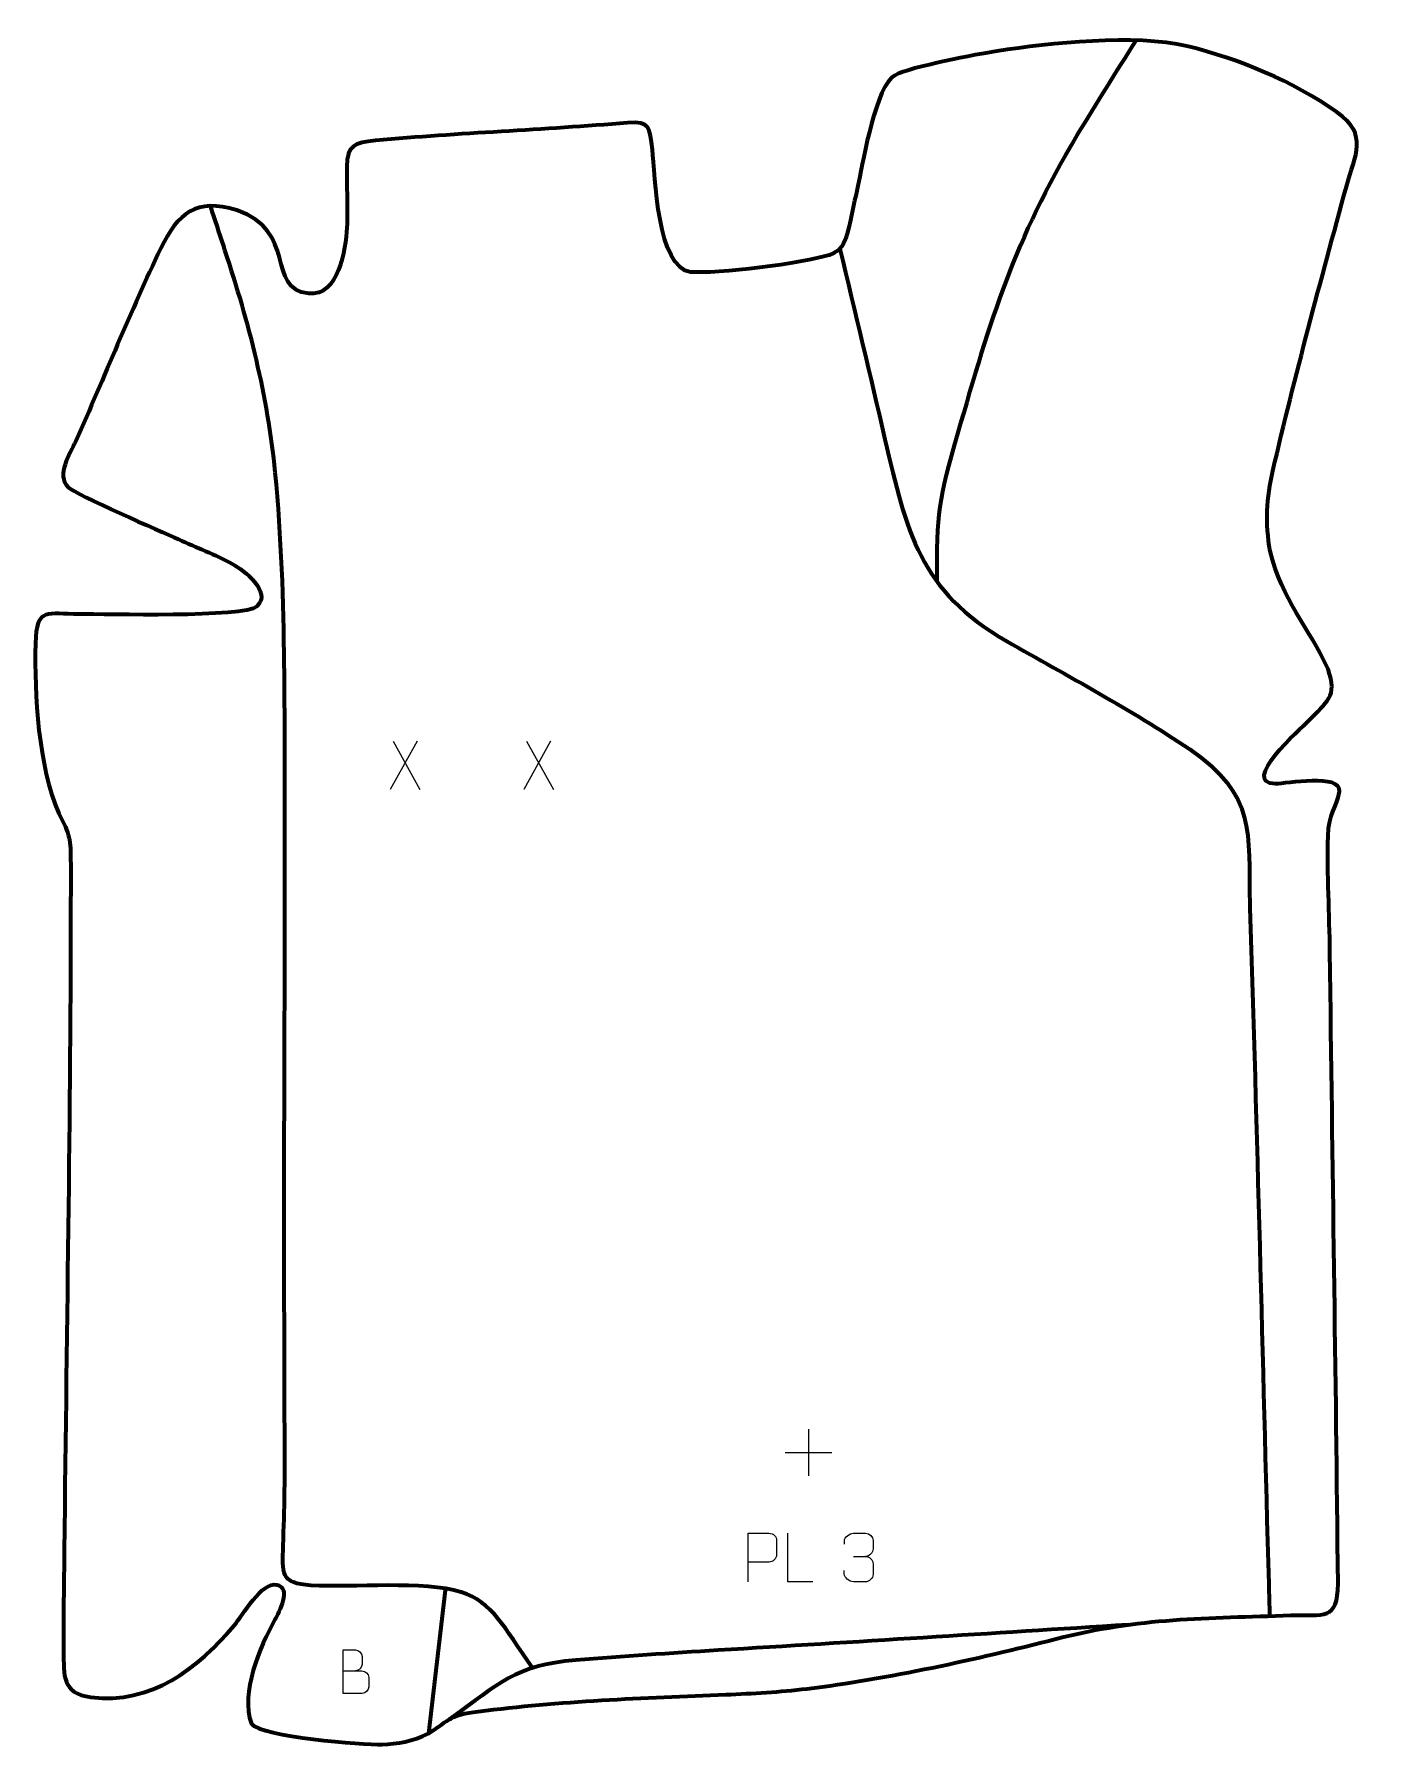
# Model space of a CAD drawing. Header units: millimetres. Extents: x -340 to 346, y -438 to 441.
import ezdxf

# ---------------------------------------------------------------- set-up
doc = ezdxf.new("R2010")
doc.units = ezdxf.units.MM
doc.header["$MEASUREMENT"] = 0
doc.layers.add('layer 1', color=7, linetype='Continuous')
doc.layers.add('layer 2', color=7, linetype='Continuous')

msp = doc.modelspace()

# ---------------------------------------------------------------- linework, layer by layer
at = {"layer": 'layer 1', "color": 142, "lineweight": 158}
for points, knots in [([(123.8164, 159.5637), (123.646, 194.7853), (124.7309, 201.7294), (134.5125, 235.7678), (134.5125, 235.7678), (151.4951, 294.8646), (163.462, 334.9274), (195.7758, 389.0043), (195.7758, 389.0043), (205.6151, 405.4227), (215.8853, 421.5803), (226.1081, 437.7613)], [0, 0, 0, 0, 0.25, 0.25, 0.25, 0.25, 0.5, 0.5, 0.5, 0.5, 1, 1, 1, 1]), ([(-83.9599, -398.7572), (-99.2183, -377.0207), (-104.4567, -364.8078), (-120.7557, -359.6341), (-120.7557, -359.6341), (-139.5354, -353.673), (-176.6122, -357.3533), (-197.8705, -356.1579), (-197.8705, -356.1579), (-213.8914, -355.257), (-212.4501, -349.8424), (-212.1279, -335.6646), (-212.1279, -335.6646), (-211.9192, -326.4818), (-211.4508, -317.3459), (-211.3943, -308.1534), (-211.3943, -308.1534), (-211.2545, -257.5968), (-211.7313, -207.0405), (-211.6563, -156.4834), (-211.6563, -156.4834), (-211.5246, -80.9589), (-211.068, -5.4368), (-211.2779, 70.0884), (-211.2779, 70.0884), (-211.3242, 85.5858), (-211.4171, 101.0817), (-211.5672, 116.5785), (-211.5672, 116.5785), (-211.8995, 149.7538), (-213.0853, 182.6616), (-216.1914, 215.7069), (-216.1914, 215.7069), (-220.0756, 255.6276), (-229.6069, 292.0496), (-242.0441, 330.0049), (-242.0441, 330.0049), (-244.2146, 336.6287), (-246.4034, 343.245), (-248.5506, 349.8766), (-248.5506, 349.8766), (-248.5506, 349.8766), (-249.4593, 352.7087), (-249.4593, 352.7087)], [0, 0, 0, 0, 0.08333333, 0.08333333, 0.08333333, 0.08333333, 0.16666667, 0.16666667, 0.16666667, 0.16666667, 0.25, 0.25, 0.25, 0.25, 0.33333333, 0.33333333, 0.33333333, 0.33333333, 0.41666667, 0.41666667, 0.41666667, 0.41666667, 0.5, 0.5, 0.5, 0.5, 0.58333333, 0.58333333, 0.58333333, 0.58333333, 0.66666667, 0.66666667, 0.66666667, 0.66666667, 0.75, 0.75, 0.75, 0.75, 0.83333333, 0.83333333, 0.83333333, 0.83333333, 1, 1, 1, 1]), ([(73.8671, 330.6834), (81.7434, 297.9946), (89.409, 265.4592), (97.0424, 232.7169), (97.0424, 232.7169), (108.0868, 185.3438), (114.6521, 154.9265), (159.6111, 129.0432), (159.6111, 129.0432), (191.5552, 110.8903), (222.9988, 94.1173), (253.602, 73.5098), (253.602, 73.5098), (288.0237, 49.6689), (283.552, 31.396), (284.4844, -6.211), (284.4844, -6.211), (284.4844, -6.211), (284.5309, -8.0861), (284.5309, -8.0861), (284.5309, -8.0861), (288.2552, -123.8179), (290.9624, -239.5799), (294.1989, -355.326), (294.1989, -355.326), (294.3535, -360.8385), (294.508, -366.3509), (294.6624, -371.8634)], [0, 0, 0, 0, 0.125, 0.125, 0.125, 0.125, 0.25, 0.25, 0.25, 0.25, 0.375, 0.375, 0.375, 0.375, 0.5, 0.5, 0.5, 0.5, 0.625, 0.625, 0.625, 0.625, 0.75, 0.75, 0.75, 0.75, 1, 1, 1, 1]), ([(222.0197, -376.3719), (151.8082, -380.8983), (81.5853, -385.2361), (11.3584, -389.5154), (11.3584, -389.5154), (-13.042, -391.0019), (-37.4212, -392.6171), (-61.7889, -394.5756), (-61.7889, -394.5756), (-93.2723, -397.1171), (-101.4023, -407.0102), (-125.738, -424.2415), (-125.738, -424.2415), (-125.738, -424.2415), (-126.948, -425.0945), (-126.948, -425.0945)], [0, 0, 0, 0, 0.2, 0.2, 0.2, 0.2, 0.4, 0.4, 0.4, 0.4, 0.6, 0.6, 0.6, 0.6, 1, 1, 1, 1])]:
    msp.add_open_spline(points, degree=3, knots=knots, dxfattribs=at)
at = {"layer": 'layer 1', "color": 250, "lineweight": 9}
for points in [[(-143.3643, 77.7253), (-143.3643, 77.7253), (-157.1049, 52.8295), (-157.1049, 52.8295)], [(-155.6503, 77.7253), (-155.6503, 77.7253), (-141.9097, 52.7718), (-141.9097, 52.7718)], [(-74.7843, 77.7253), (-74.7843, 77.7253), (-88.5249, 52.8295), (-88.5249, 52.8295)], [(-87.0703, 77.7253), (-87.0703, 77.7253), (-73.3297, 52.7718), (-73.3297, 52.7718)], [(57.7614, -275.8704), (57.7614, -275.8704), (57.7614, -299.8483), (57.7614, -299.8483)], [(45.7725, -287.8594), (45.7725, -287.8594), (69.7504, -287.8594), (69.7504, -287.8594)], [(80.8733, -341.2871), (80.8733, -341.2871), (87.0697, -341.2871), (87.0697, -341.2871)]]:
    msp.add_open_spline(points, degree=3, dxfattribs=at)
for points, knots in [([(26.6624, -354.3113), (26.6624, -354.3113), (26.6624, -329.3577), (26.6624, -329.3577), (26.6624, -329.3577), (30.2574, -329.3577), (33.8527, -329.3577), (37.4481, -329.3577), (37.4481, -329.3577), (39.7733, -329.3956), (41.3307, -330.8857), (41.3265, -333.2518), (41.3265, -333.2518), (41.3261, -335.2875), (41.3261, -338.3468), (41.3265, -340.3828), (41.3265, -340.3828), (41.32, -342.2582), (39.5078, -344.2001), (37.4982, -344.2192), (37.4982, -344.2192), (37.4982, -344.2192), (26.6624, -344.2192), (26.6624, -344.2192)], [0, 0, 0, 0, 0.14285714, 0.14285714, 0.14285714, 0.14285714, 0.28571429, 0.28571429, 0.28571429, 0.28571429, 0.42857143, 0.42857143, 0.42857143, 0.42857143, 0.57142857, 0.57142857, 0.57142857, 0.57142857, 0.71428571, 0.71428571, 0.71428571, 0.71428571, 1, 1, 1, 1]), ([(60.0027, -354.3112), (60.0027, -354.3112), (47.0536, -354.3112), (47.0536, -354.3112), (47.0536, -354.3112), (47.0536, -354.3112), (47.0536, -329.3576), (47.0536, -329.3576)], [0, 0, 0, 0, 0.33333333, 0.33333333, 0.33333333, 0.33333333, 1, 1, 1, 1]), ([(76.1636, -335.0419), (76.1636, -335.0419), (76.1636, -333.1847), (76.1636, -333.1847), (76.1636, -333.1847), (76.1493, -331.4428), (78.8138, -329.3247), (80.8729, -329.3474), (80.8729, -329.3474), (82.937, -329.3474), (85.001, -329.3474), (87.0647, -329.3474), (87.0647, -329.3474), (89.2592, -329.3386), (90.8575, -331.1854), (90.9019, -333.0975), (90.9019, -333.0975), (90.9015, -334.5326), (90.9015, -335.9677), (90.9019, -337.4032), (90.9019, -337.4032), (90.8533, -339.0567), (89.2507, -341.2867), (87.0524, -341.2767), (87.0524, -341.2767), (89.2561, -341.2879), (90.8641, -343.0911), (90.9181, -345.1506), (90.9181, -345.1506), (90.9177, -346.9353), (90.9177, -348.72), (90.9181, -350.5051), (90.9181, -350.5051), (90.9282, -352.5665), (88.8733, -354.3296), (87.0524, -354.3215), (87.0524, -354.3215), (84.9871, -354.3212), (82.9219, -354.3212), (80.8563, -354.3215), (80.8563, -354.3215), (78.6877, -354.31), (76.1567, -351.9098), (76.1381, -350.448), (76.1381, -350.448), (76.1381, -350.448), (76.1381, -348.5394), (76.1381, -348.5394)], [0, 0, 0, 0, 0.07692308, 0.07692308, 0.07692308, 0.07692308, 0.15384615, 0.15384615, 0.15384615, 0.15384615, 0.23076923, 0.23076923, 0.23076923, 0.23076923, 0.30769231, 0.30769231, 0.30769231, 0.30769231, 0.38461538, 0.38461538, 0.38461538, 0.38461538, 0.46153846, 0.46153846, 0.46153846, 0.46153846, 0.53846154, 0.53846154, 0.53846154, 0.53846154, 0.61538462, 0.61538462, 0.61538462, 0.61538462, 0.69230769, 0.69230769, 0.69230769, 0.69230769, 0.76923077, 0.76923077, 0.76923077, 0.76923077, 0.84615385, 0.84615385, 0.84615385, 0.84615385, 1, 1, 1, 1]), ([(-181.4509, -400.0427), (-178.1919, -400.0423), (-174.9325, -400.0423), (-171.6728, -400.0427), (-171.6728, -400.0427), (-169.9035, -400.0582), (-168.1806, -401.6132), (-168.1806, -403.449), (-168.1806, -403.449), (-168.1809, -404.4598), (-168.1809, -407.1911), (-168.1806, -408.2022), (-168.1806, -408.2022), (-168.1647, -409.8663), (-169.546, -411.6701), (-171.6254, -411.6549), (-171.6254, -411.6549), (-174.8854, -411.6546), (-178.1451, -411.6546), (-181.4044, -411.6549), (-181.4044, -411.6549), (-181.4044, -404.2045), (-181.4044, -396.7544), (-181.4044, -389.3046), (-181.4044, -389.3046), (-179.2783, -389.3046), (-177.1519, -389.3046), (-175.0254, -389.3046), (-175.0254, -389.3046), (-173.5199, -389.2888), (-171.6419, -391), (-171.626, -392.7577), (-171.626, -392.7577), (-171.6264, -394.6083), (-171.6264, -394.739), (-171.626, -396.5899), (-171.626, -396.5899), (-171.6106, -398.4405), (-173.2715, -400.0582), (-175.0719, -400.0427)], [0, 0, 0, 0, 0.09090909, 0.09090909, 0.09090909, 0.09090909, 0.18181818, 0.18181818, 0.18181818, 0.18181818, 0.27272727, 0.27272727, 0.27272727, 0.27272727, 0.36363636, 0.36363636, 0.36363636, 0.36363636, 0.45454545, 0.45454545, 0.45454545, 0.45454545, 0.54545455, 0.54545455, 0.54545455, 0.54545455, 0.63636364, 0.63636364, 0.63636364, 0.63636364, 0.72727273, 0.72727273, 0.72727273, 0.72727273, 0.81818182, 0.81818182, 0.81818182, 0.81818182, 1, 1, 1, 1])]:
    msp.add_open_spline(points, degree=3, knots=knots, dxfattribs=at)
at = {"layer": 'layer 1', "color": 142, "lineweight": 158}
msp.add_open_spline([(-128.9377, -358.5886), (-128.9377, -358.5886), (-137.522, -432.2053), (-137.522, -432.2053)], degree=3, dxfattribs=at)
at = {"layer": 'layer 2', "color": 242, "lineweight": 158}
msp.add_open_spline([(-265.9158, 181.3919), (-274.9714, 185.5628), (-318.4685, 204.1087), (-322.6339, 208.2334), (-322.6339, 208.2334), (-329.0124, 214.5496), (-321.7998, 225.0632), (-318.7186, 231.8739), (-318.7186, 231.8739), (-303.9447, 264.6681), (-290.7076, 298.6386), (-275.015, 330.9203), (-275.015, 330.9203), (-266.1148, 349.2294), (-256.8476, 356.864), (-235.9192, 350.5116), (-235.9192, 350.5116), (-204.8693, 340.2239), (-220.9943, 310.0793), (-199.1156, 307.7118), (-199.1156, 307.7118), (-183.5352, 306.0258), (-180.0971, 330.4538), (-179.4125, 341.4986), (-179.4125, 341.4986), (-178.8593, 351.8626), (-179.6869, 362.4567), (-179.4649, 372.9119), (-179.4649, 372.9119), (-179.1704, 383.7827), (-175.5796, 385.3277), (-164.8039, 386.3119), (-164.8039, 386.3119), (-121.7882, 390.2403), (-78.3502, 391.6784), (-35.2441, 395.4746), (-35.2441, 395.4746), (-23.2707, 396.2689), (-24.1445, 393.0158), (-22.4472, 381.6398), (-22.4472, 381.6398), (-20.9363, 368.2975), (-20.1267, 320.2754), (-2.6319, 318.7296), (-2.6319, 318.7296), (9.8581, 317.6259), (55.3551, 323.1459), (68.3661, 327.4849), (68.3661, 327.4849), (76.0425, 330.0453), (76.7397, 334.6038), (79.2733, 345.4472), (79.2733, 345.4472), (80.8276, 352.0997), (82.1139, 358.7985), (83.5958, 365.4636), (83.5958, 365.4636), (86.0627, 376.6999), (92.3711, 414.6993), (102.0865, 419.818), (102.0865, 419.818), (110.5906, 424.2985), (144.3227, 430.64), (154.757, 432.2832), (154.757, 432.2832), (181.7423, 436.5329), (225.5574, 440.9498), (252.1402, 434.8893), (252.1402, 434.8893), (279.3275, 427.9975), (306.1524, 417.0039), (329.2609, 400.9347), (329.2609, 400.9347), (345.5992, 388.9321), (338.6505, 379.3807), (334.0861, 362.658), (334.0861, 362.658), (320.917, 314.2224), (307.6533, 265.4674), (296.3066, 216.5795), (296.3066, 216.5795), (293.0573, 202.5793), (292.3321, 189.6046), (294.9552, 175.3763), (294.9552, 175.3763), (301.0985, 150.2057), (314.5341, 136.6536), (324.6883, 114.7534), (324.6883, 114.7534), (329.6695, 100.1151), (324.1713, 98.3309), (314.3936, 87.8794), (314.3936, 87.8794), (310.5643, 84.1487), (278.8752, 56.0404), (297.7404, 55.7319), (297.7404, 55.7319), (303.1439, 55.8128), (331.5946, 61.1587), (330.565, 51.7378), (330.565, 51.7378), (329.0998, 42.921), (325.0627, 41.1566), (324.654, 28.914), (324.654, 28.914), (324.1711, 9.3378), (325.4136, -11.215), (325.656, -30.9751), (325.656, -30.9751), (327.0025, -139.0633), (328.7343, -247.1416), (329.8009, -355.2341), (329.8009, -355.2341), (329.6302, -374.7673), (322.5942, -370.8333), (305.5816, -371.4944), (305.5816, -371.4944), (262.4624, -373.0752), (227.5629, -372.5622), (185.0383, -383.6045), (185.0383, -383.6045), (144.45, -393.9794), (98.3705, -404.2296), (56.8658, -409.2476), (56.8658, -409.2476), (43.0205, -410.9215), (29.1666, -411.6837), (15.2403, -412.2432), (15.2403, -412.2432), (-26.5285, -413.8389), (-70.5533, -415.6683), (-111.9047, -420.8942), (-111.9047, -420.8942), (-126.8793, -422.9299), (-125.7009, -424.6964), (-137.522, -432.2053), (-137.522, -432.2053), (-145.4855, -436.2573), (-153.3897, -437.688), (-161.354, -437.8503), (-161.354, -437.8503), (-171.511, -438.0573), (-223.2946, -434.0352), (-228.5065, -427.2406), (-228.5065, -427.2406), (-234.2222, -411.3342), (-224.1071, -387.7898), (-216.4101, -373.7527), (-216.4101, -373.7527), (-214.3561, -370.0066), (-207.7498, -357.5359), (-215.4459, -355.8036), (-215.4459, -355.8036), (-223.1497, -354.0696), (-232.8602, -371.5045), (-237.2654, -376.6917), (-237.2654, -376.6917), (-256.2973, -399.1016), (-279.9103, -417.4416), (-310.9506, -413.6008), (-310.9506, -413.6008), (-325.9624, -411.5159), (-324.8083, -402.5548), (-324.9828, -389.8576), (-324.9828, -389.8576), (-325.2177, -372.7672), (-324.7386, -355.1435), (-324.6346, -337.9668), (-324.6346, -337.9668), (-323.3988, -220.5163), (-321.2122, -103.0676), (-321.3299, 14.393), (-321.3299, 14.393), (-321.3433, 27.7452), (-321.6767, 29.3197), (-327.4287, 40.461), (-327.4287, 40.461), (-338.0004, 64.9106), (-340.0594, 101.3311), (-339.4286, 127.913), (-339.4286, 127.913), (-338.9776, 146.9205), (-333.2293, 142.88), (-317.0505, 142.9733), (-317.0505, 142.9733), (-303.7339, 142.9346), (-231.8305, 140.9737), (-225.6272, 146.9466), (-225.6272, 146.9466), (-217.7528, 154.5285), (-232.4092, 165.5355), (-238.3322, 168.7698), (-238.3322, 168.7698), (-247.0864, 173.55), (-256.7871, 177.3053), (-265.9158, 181.3919)], degree=3, knots=[0, 0, 0, 0, 0.02, 0.02, 0.02, 0.02, 0.04, 0.04, 0.04, 0.04, 0.06, 0.06, 0.06, 0.06, 0.08, 0.08, 0.08, 0.08, 0.1, 0.1, 0.1, 0.1, 0.12, 0.12, 0.12, 0.12, 0.14, 0.14, 0.14, 0.14, 0.16, 0.16, 0.16, 0.16, 0.18, 0.18, 0.18, 0.18, 0.2, 0.2, 0.2, 0.2, 0.22, 0.22, 0.22, 0.22, 0.24, 0.24, 0.24, 0.24, 0.26, 0.26, 0.26, 0.26, 0.28, 0.28, 0.28, 0.28, 0.3, 0.3, 0.3, 0.3, 0.32, 0.32, 0.32, 0.32, 0.34, 0.34, 0.34, 0.34, 0.36, 0.36, 0.36, 0.36, 0.38, 0.38, 0.38, 0.38, 0.4, 0.4, 0.4, 0.4, 0.42, 0.42, 0.42, 0.42, 0.44, 0.44, 0.44, 0.44, 0.46, 0.46, 0.46, 0.46, 0.48, 0.48, 0.48, 0.48, 0.5, 0.5, 0.5, 0.5, 0.52, 0.52, 0.52, 0.52, 0.54, 0.54, 0.54, 0.54, 0.56, 0.56, 0.56, 0.56, 0.58, 0.58, 0.58, 0.58, 0.6, 0.6, 0.6, 0.6, 0.62, 0.62, 0.62, 0.62, 0.64, 0.64, 0.64, 0.64, 0.66, 0.66, 0.66, 0.66, 0.68, 0.68, 0.68, 0.68, 0.7, 0.7, 0.7, 0.7, 0.72, 0.72, 0.72, 0.72, 0.74, 0.74, 0.74, 0.74, 0.76, 0.76, 0.76, 0.76, 0.78, 0.78, 0.78, 0.78, 0.8, 0.8, 0.8, 0.8, 0.82, 0.82, 0.82, 0.82, 0.84, 0.84, 0.84, 0.84, 0.86, 0.86, 0.86, 0.86, 0.88, 0.88, 0.88, 0.88, 0.9, 0.9, 0.9, 0.9, 0.92, 0.92, 0.92, 0.92, 0.94, 0.94, 0.94, 0.94, 0.96, 0.96, 0.96, 0.96, 1, 1, 1, 1], dxfattribs=at)

doc.saveas('drawing.dxf')
